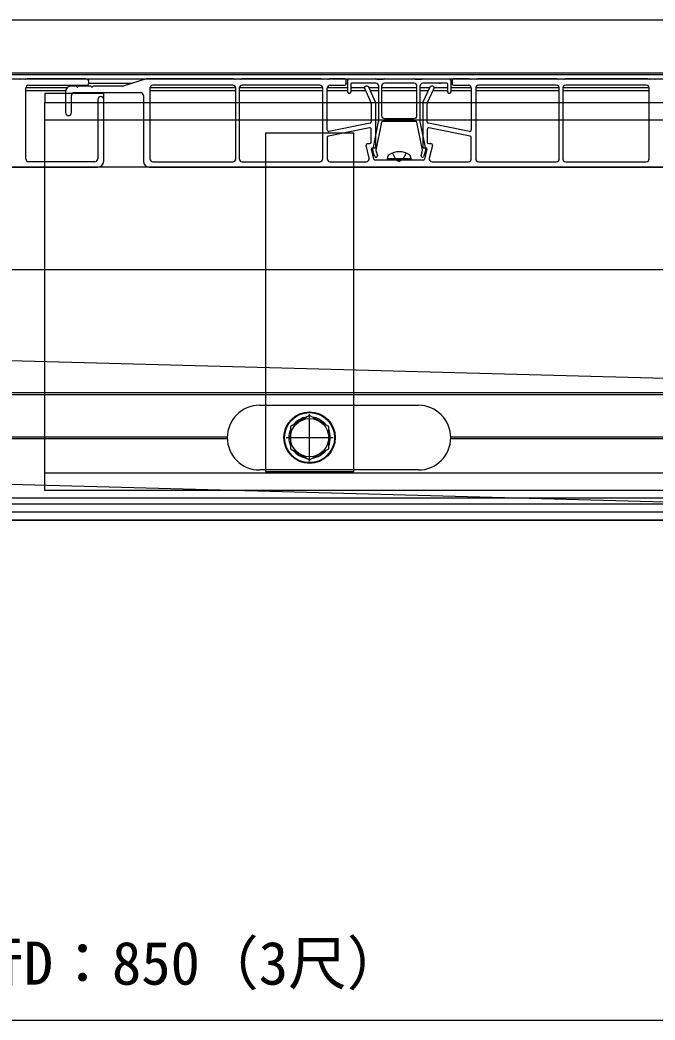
# Model space of a CAD drawing. Units: millimetres, scale not verified. Extents: x -1050 to 1050, y -1565 to 1556.
# Drawn here: x -260.5 to -44.5, y 253 to 593 of the extents above; entities that cross this region are included whole.
import ezdxf
from ezdxf.enums import TextEntityAlignment as Align

# ---------------------------------------------------------------- set-up
doc = ezdxf.new("R2010")
doc.units = ezdxf.units.MM
doc.header["$LTSCALE"] = 8
for name, color, linetype in [('0-4_YKK_12', 2, 'Continuous'), ('0-5_YKK_13', 4, 'Continuous'), ('0-6_YKK_D', 6, 'Continuous')]:
    doc.layers.add(name, color=color, linetype=linetype)
doc.styles.add('ＭＳ ゴシック', font='')
doc.styles.get('ＭＳ ゴシック').set_extended_font_data('MS Gothic')

msp = doc.modelspace()

# ---------------------------------------------------------------- linework, layer by layer
at = {"layer": '0-4_YKK_12'}
for p, q in [((-877.767, 593), (231.634, 593)), ((-457.031, 575), (198, 575)), ((-456, 574.5), (163, 574.5)), ((-456, 573), (163, 573)), ((-237.075, 571.5), (-222.281, 571.5)), ((-149.5, 571.5), (-149, 571.5)), ((-118, 571.5), (-117.5, 571.5)), ((-114, 571.5), (-113.5, 571.5)), ((-258.5, 569), (-244.935, 569)), ((-258.48, 570), (-244.316, 570)), ((-216.3, 569), (-187.1, 569)), ((-216.279, 570), (-187.121, 570)), ((-185.9, 569), (-157.5, 569)), ((-185.879, 570), (-157.521, 570)), ((-156, 569), (-149, 569)), ((-155.979, 570), (-149, 570)), ((-148, 570), (-143.371, 570)), ((-148, 569), (-142.969, 569)), ((-141.775, 570), (-138.5, 570)), ((-141.321, 569), (-138.5, 569)), ((-137.5, 570), (-125.5, 570)), ((-137.5, 569), (-125.5, 569)), ((-124.479, 570), (-121.224, 570)), ((-124.479, 569), (-121.678, 569)), ((-120.031, 569), (-114.979, 569)), ((-119.629, 570), (-114.979, 570)), ((-113.979, 570), (-107.021, 570)), ((-113.979, 569), (-107, 569)), ((-105.5, 569), (-77.1, 569)), ((-105.479, 570), (-77.121, 570)), ((-75.9, 569), (-46.5, 569)), ((-75.879, 570), (-46.521, 570)), ((198, 543), (-548, 543)), ((198, 508), (-548, 508)), ((-162, 443.001), (-162, 459.001)), ((-515.763, 451.3), (-189.996, 451.3)), ((-515.083, 450.7), (-189.996, 450.7)), ((-170, 451.001), (-154, 451.001)), ((-114.004, 451.3), (110.004, 451.3)), ((-114.004, 450.7), (110.004, 450.7)), ((-586.294, 428.5), (198, 428.5)), ((-562, 430.5), (198, 430.5)), ((-586.4, 425.8), (58.741, 425.8)), ((-609.5, 423), (73.7, 423)), ((-294.461, 423), (73.7, 422.999))]:
    msp.add_line(p, q, dxfattribs=at)
for points in [[(-286.505, 466.3), (111.553, 466.3), (198, 466.3)], [(-286.505, 465.7), (113.301, 465.7), (198, 465.7)]]:
    msp.add_lwpolyline(points, dxfattribs=at)
at = {"layer": '0-5_YKK_13'}
for p, q in [((-258.573, 572.85), (-260.427, 572.85)), ((-258.07, 572.979), (-258.43, 572.871)), ((-238.1, 573), (-257.927, 573)), ((-217.573, 572.971), (-225.427, 570.517)), ((-188.073, 572.994), (-217.424, 572.994)), ((-187.57, 572.865), (-187.93, 572.973)), ((-185.573, 572.844), (-187.427, 572.844)), ((-185.07, 572.973), (-185.43, 572.865)), ((-158.323, 572.994), (-184.927, 572.994)), ((-157.82, 572.865), (-158.18, 572.973)), ((-155.823, 572.844), (-157.677, 572.844)), ((-155.32, 572.973), (-155.68, 572.865)), ((-150, 572.994), (-155.177, 572.994)), ((-149.5, 571.294), (-149.5, 572.494)), ((-149, 568.494), (-149, 572.494)), ((-148.5, 572.994), (-139.573, 572.994)), ((-139.5, 571.494), (-147.7, 571.494)), ((-139.43, 572.973), (-139.07, 572.865)), ((-138.927, 572.844), (-137.073, 572.844)), ((-136.93, 572.865), (-136.57, 572.973)), ((-136.427, 572.994), (-126.573, 572.994)), ((-126.43, 572.973), (-126.07, 572.865)), ((-125.927, 572.844), (-124.073, 572.844)), ((-123.93, 572.865), (-123.57, 572.973)), ((-115.3, 571.494), (-123.5, 571.494)), ((-123.427, 572.994), (-114.5, 572.994)), ((-114, 572.494), (-114, 568.494)), ((-113.5, 572.494), (-113.5, 571.294)), ((-107.823, 572.994), (-113, 572.994)), ((-107.32, 572.865), (-107.68, 572.973)), ((-105.323, 572.844), (-107.177, 572.844)), ((-104.82, 572.973), (-105.18, 572.865)), ((-78.073, 572.994), (-104.677, 572.994)), ((-77.57, 572.865), (-77.93, 572.973)), ((-75.573, 572.844), (-77.427, 572.844)), ((-75.07, 572.973), (-75.43, 572.865)), ((-47.073, 572.994), (-74.927, 572.994)), ((-46.57, 572.865), (-46.93, 572.973)), ((-44.573, 572.844), (-46.427, 572.844)), ((-258.5, 545.8), (-258.5, 569.8)), ((-257.5, 570.8), (-238.1, 570.8)), ((-245, 568.494), (-245, 561.494)), ((-241.52, 570.494), (-243, 570.494)), ((-242, 568.294), (-219.5, 568.294)), ((-236.52, 570.494), (-240.48, 570.494)), ((-225.576, 570.494), (-235.48, 570.494)), ((-216.3, 569.794), (-216.3, 545.794)), ((-188.1, 570.794), (-215.3, 570.794)), ((-187.1, 545.794), (-187.1, 569.794)), ((-185.9, 569.794), (-185.9, 545.794)), ((-158.5, 570.794), (-184.9, 570.794)), ((-157.5, 545.794), (-157.5, 569.794)), ((-156, 555.604), (-156, 569.794)), ((-155, 570.794), (-150, 570.794)), ((-148, 571.194), (-148, 568.494)), ((-143.326, 569.787), (-141.045, 564.768)), ((-142.322, 570.494), (-142.871, 570.494)), ((-139.545, 565.093), (-141.867, 570.201)), ((-138.5, 558.524), (-138.5, 570.494)), ((-137.5, 570.494), (-137.5, 560.494)), ((-125.5, 560.494), (-125.5, 570.494)), ((-124.5, 570.494), (-124.5, 558.524)), ((-121.133, 570.201), (-123.455, 565.082)), ((-121.955, 564.757), (-119.673, 569.787)), ((-120.129, 570.494), (-120.678, 570.494)), ((-115, 568.494), (-115, 571.194)), ((-113, 570.794), (-108, 570.794)), ((-107, 569.794), (-107, 555.604)), ((-105.5, 569.794), (-105.5, 545.794)), ((-78.1, 570.794), (-104.5, 570.794)), ((-77.1, 545.794), (-77.1, 569.794)), ((-75.9, 569.794), (-75.9, 545.794)), ((-47.5, 570.794), (-74.9, 570.794)), ((-46.5, 545.794), (-46.5, 569.794)), ((-243, 561.494), (-243, 567.294)), ((-234, 566), (-234, 545.8)), ((-232, 545), (-232, 566)), ((-218.5, 567.294), (-218.5, 544.994)), ((-141, 564.561), (-141, 558.404)), ((-139.5, 549.794), (-139.5, 564.886)), ((-123.5, 564.875), (-123.5, 549.794)), ((-122, 558.404), (-122, 564.551)), ((-252, 559.001), (233.111, 559.001)), ((-141.402, 557.914), (-155.402, 555.114)), ((-140.263, 549.677), (-138.506, 558.465)), ((-137.528, 558.253), (-139.421, 548.792)), ((-125.766, 558.494), (-137.234, 558.494)), ((-136.5, 559.494), (-126.5, 559.494)), ((-123.579, 548.792), (-125.472, 558.253)), ((-124.494, 558.465), (-122.737, 549.677)), ((-107.598, 555.114), (-121.598, 557.914)), ((-177, 554.501), (-177, 439.501)), ((-141.598, 556.345), (-155.598, 553.545)), ((-141, 551.494), (-141, 555.854)), ((-122, 555.854), (-122, 551.494)), ((-107.402, 553.545), (-121.402, 556.345)), ((-156, 553.054), (-156, 545.794)), ((-142.266, 550.994), (-141.5, 550.994)), ((-121.5, 550.994), (-120.734, 550.994)), ((-107, 545.794), (-107, 553.054)), ((-141.716, 546.026), (-142.752, 550.378)), ((-140.091, 545.678), (-140.912, 549.125)), ((-140.62, 549.494), (-139.8, 549.494)), ((-139.88, 546.656), (-140.586, 549.105)), ((-139.415, 548.65), (-138.92, 546.933)), ((-124.08, 546.933), (-123.585, 548.65)), ((-123.2, 549.494), (-122.38, 549.494)), ((-122.414, 549.105), (-123.12, 546.656)), ((-122.088, 549.125), (-122.908, 545.678)), ((-120.248, 550.378), (-121.284, 546.026)), ((-235, 544.8), (-257.5, 544.8)), ((-215.3, 544.794), (-188.1, 544.794)), ((-184.9, 544.794), (-158.5, 544.794)), ((-155, 544.794), (-142.689, 544.794)), ((-132.02, 545.294), (-139.605, 545.294)), ((-135.5, 545.794), (-135.358, 546.596)), ((-127.5, 545.794), (-135.5, 545.794)), ((-135.5, 545.794), (-135.412, 545.294)), ((-127.588, 545.294), (-135.412, 545.294)), ((-123.395, 545.294), (-130.98, 545.294)), ((-127.5, 545.794), (-127.641, 546.596)), ((-127.5, 545.794), (-127.588, 545.294)), ((-120.311, 544.794), (-108, 544.794)), ((-104.5, 544.794), (-78.1, 544.794)), ((-74.9, 544.794), (-47.5, 544.794)), ((-512.5, 543), (-234, 543)), ((-216.5, 542.994), (-20, 542.994)), ((-475.187, 482.923), (81.399, 467.941)), ((-179, 462.001), (-125, 462.001)), ((-478.854, 441.006), (77.732, 426.025)), ((-252, 439.001), (218, 439.001)), ((-125, 440.001), (-179, 440.001)), ((-177, 439.501), (-147, 439.501)), ((218, 433.001), (-252, 433.001))]:
    msp.add_line(p, q, dxfattribs=at)
for points in [[(-126.5, 571.494), (-131.5, 571.494), (-136.5, 571.494)], [(-232, 565.001), (-232, 568.001), (-252, 568.001), (-252, 565.001)], [(-252, 433.001), (-252, 565.001), (233.313, 565.001)], [(-147, 439.501), (-147, 554.501), (-177, 554.501)], [(-133.8, 547.774), (-132.645, 545.457), (-131.5, 544.848)], [(-129.2, 547.774), (-130.355, 545.457), (-131.5, 544.848)]]:
    msp.add_lwpolyline(points, dxfattribs=at)
msp.add_lwpolyline([(-162, 458.506), (-168.5, 454.754), (-168.5, 447.248), (-162, 443.495), (-155.5, 447.248), (-155.5, 454.754)], close=True, dxfattribs=at)
for radius in [8.75, 8.5, 6.5]:
    msp.add_circle((-162, 451.001), radius, dxfattribs=at)
for centre, radius, start, end in [((-260.427, 573.35), 0.5, 253.30076, 270), ((-258.573, 573.35), 0.5, 270, 286.69924), ((-257.927, 572.5), 0.5, 90, 106.69924), ((-238.1, 571.9), 1.1, 270, 90), ((-217.424, 572.494), 0.5, 90, 107.35402), ((-188.073, 572.494), 0.5, 73.30076, 90), ((-187.427, 573.344), 0.5, 253.30076, 270), ((-185.573, 573.344), 0.5, 270, 286.69924), ((-184.927, 572.494), 0.5, 90, 106.69924), ((-158.323, 572.494), 0.5, 73.30076, 90), ((-157.677, 573.344), 0.5, 253.30076, 270), ((-155.823, 573.344), 0.5, 270, 286.69924), ((-155.177, 572.494), 0.5, 90, 106.69924), ((-150, 572.494), 0.5, 0, 90), ((-150, 571.294), 0.5, 270, 0), ((-148.5, 572.494), 0.5, 90, 180), ((-147.7, 571.194), 0.3, 90, 180), ((-139.573, 572.494), 0.5, 73.30076, 90), ((-139.5, 570.494), 1, 0, 90), ((-138.927, 573.344), 0.5, 253.30076, 270), ((-136.5, 570.494), 1, 90, 180), ((-137.073, 573.344), 0.5, 270, 286.69924), ((-136.427, 572.494), 0.5, 90, 106.69924), ((-126.573, 572.494), 0.5, 73.30076, 90), ((-126.5, 570.494), 1, 0, 90), ((-125.927, 573.344), 0.5, 253.30076, 270), ((-123.5, 570.494), 1, 90, 180), ((-124.073, 573.344), 0.5, 270, 286.69924), ((-123.427, 572.494), 0.5, 90, 106.69924), ((-115.3, 571.194), 0.3, 360, 90), ((-114.5, 572.494), 0.5, 0, 90), ((-113, 572.494), 0.5, 90, 180), ((-113, 571.294), 0.5, 180, 270), ((-107.823, 572.494), 0.5, 73.30076, 90), ((-107.177, 573.344), 0.5, 253.30076, 270), ((-105.323, 573.344), 0.5, 270, 286.69924), ((-104.677, 572.494), 0.5, 90, 106.69924), ((-78.073, 572.494), 0.5, 73.30076, 90), ((-77.427, 573.344), 0.5, 253.30076, 270), ((-75.573, 573.344), 0.5, 270, 286.69924), ((-74.927, 572.494), 0.5, 90, 106.69924), ((-47.073, 572.494), 0.5, 73.30076, 90), ((-46.427, 573.344), 0.5, 253.30076, 270), ((-44.573, 573.344), 0.5, 270, 286.69924), ((-257.5, 569.8), 1, 90, 180), ((-243, 568.494), 2, 90, 180), ((-242, 567.294), 1, 90, 180), ((-241.52, 570.194), 0.3, 30, 90), ((-241, 570.494), 0.3, 210, 330), ((-240.48, 570.194), 0.3, 90, 150), ((-236.52, 570.194), 0.3, 30, 90), ((-236, 570.494), 0.3, 210, 330), ((-235.48, 570.194), 0.3, 90, 150), ((-225.576, 570.994), 0.5, 270, 287.35402), ((-219.5, 567.294), 1, 0, 90), ((-215.3, 569.794), 1, 90, 180), ((-188.1, 569.794), 1, 0, 90), ((-184.9, 569.794), 1, 90, 180), ((-158.5, 569.794), 1, 360, 90), ((-155, 569.794), 1, 90, 180), ((-148.5, 568.494), 0.5, 180, 270), ((-148.5, 568.494), 0.5, 270, 0), ((-142.871, 569.994), 0.5, 90, 204.44395), ((-142.322, 569.994), 0.5, 24.44395, 90), ((-120.678, 569.994), 0.5, 90, 155.5983), ((-120.129, 569.994), 0.5, 335.5983, 90), ((-114.5, 568.494), 0.5, 180, 270), ((-114.5, 568.494), 0.5, 270, 0), ((-108, 569.794), 1, 0, 90), ((-104.5, 569.794), 1, 90, 180), ((-78.1, 569.794), 1, 0, 90), ((-74.9, 569.794), 1, 90, 180), ((-47.5, 569.794), 1, 0, 90), ((-233, 566), 1, 0, 180), ((-141.5, 564.561), 0.5, 360, 24.44395), ((-140, 564.886), 0.5, 0, 24.44395), ((-123, 564.875), 0.5, 155.5983, 180), ((-121.5, 564.551), 0.5, 155.5983, 180), ((-244, 561.494), 1, 180, 0), ((-141.5, 558.404), 0.5, 281.30993, 0), ((-138.8, 558.524), 0.3, 348.69007, 0), ((-137.234, 558.194), 0.3, 90, 168.69007), ((-136.5, 560.494), 1, 180, 270), ((-126.5, 560.494), 1, 270, 360), ((-125.766, 558.194), 0.3, 11.30993, 90), ((-124.2, 558.524), 0.3, 180, 191.30993), ((-121.5, 558.404), 0.5, 180, 258.69007), ((-155.5, 555.604), 0.5, 180, 281.30993), ((-141.5, 555.854), 0.5, 0, 101.30993), ((-121.5, 555.854), 0.5, 78.69007, 180), ((-107.5, 555.604), 0.5, 258.69007, 0), ((-155.5, 553.054), 0.5, 101.30993, 180), ((-142.266, 550.494), 0.5, 90, 193.3925), ((-141.5, 551.494), 0.5, 270, 0), ((-121.5, 551.494), 0.5, 180, 270), ((-120.734, 550.494), 0.5, 346.6075, 90), ((-107.5, 553.054), 0.5, 0, 78.69007), ((-140.62, 549.194), 0.3, 90, 193.3925), ((-140.3, 549.194), 0.3, 114.827, 197.33887), ((-140.558, 549.736), 0.3, 296.01796, 348.69007), ((-139.8, 549.794), 0.3, 270, 0), ((-139.126, 548.733), 0.3, 168.69007, 196.079), ((-131.5, 541.694), 6.5, 57.94412, 122.05588), ((-123.874, 548.733), 0.3, 343.921, 11.30993), ((-123.2, 549.794), 0.3, 180, 270), ((-122.442, 549.736), 0.3, 191.30993, 243.98204), ((-122.7, 549.194), 0.3, 342.66113, 65.173), ((-122.38, 549.194), 0.3, 346.6075, 90), ((-257.5, 545.8), 1, 180, 270), ((-235, 545.8), 1, 270, 0), ((-234, 545), 2, 270, 0), ((-216.5, 544.994), 2, 180, 270), ((-215.3, 545.794), 1, 180, 270), ((-188.1, 545.794), 1, 270, 0), ((-184.9, 545.794), 1, 180, 270), ((-158.5, 545.794), 1, 270, 360), ((-155, 545.794), 1, 180, 270), ((-142.689, 545.794), 1, 270, 13.3925), ((-139.605, 545.794), 0.5, 193.3925, 270), ((-139.4, 546.794), 0.5, 196.079, 16.079), ((-134.472, 546.44), 0.9, 122.05588, 170), ((-132.02, 544.994), 0.3, 30, 90), ((-131.5, 545.294), 0.3, 210, 330), ((-130.98, 544.994), 0.3, 90, 150), ((-128.528, 546.44), 0.9, 10, 57.94412), ((-123.6, 546.794), 0.5, 163.921, 343.921), ((-123.395, 545.794), 0.5, 270, 346.6075), ((-120.311, 545.794), 1, 166.6075, 270), ((-108, 545.794), 1, 270, 0), ((-104.5, 545.794), 1, 180, 270), ((-78.1, 545.794), 1, 270, 0), ((-74.9, 545.794), 1, 180, 270), ((-47.5, 545.794), 1, 270, 0), ((-179, 451.001), 11, 90, 270), ((-125, 451.001), 11, 270, 90), ((-162, 451.001), 7.05, 97.21814, 142.78186), ((-162, 451.001), 7.05, 37.21814, 82.78186), ((-162, 451.001), 7.05, 157.21814, 202.78186), ((-162, 451.001), 7.05, 337.21814, 22.78186), ((-162, 451.001), 7.05, 217.21814, 262.78186), ((-162, 451.001), 7.05, 277.21814, 322.78186), ((-125, 451.001), 11, 270, 271.07599)]:
    msp.add_arc(centre, radius, start, end, dxfattribs=at)
at = {"layer": '0-6_YKK_D'}
msp.add_line((-622, 253), (228, 253), dxfattribs=at)

# ---------------------------------------------------------------- texts
at = {"layer": '0-6_YKK_D', "style": 'ＭＳ ゴシック'}
msp.add_text('奥行D：850（3尺）', height=14.66, dxfattribs=at).set_placement((-299.159, 260.614), align=Align.BOTTOM_LEFT)

doc.saveas('drawing.dxf')
